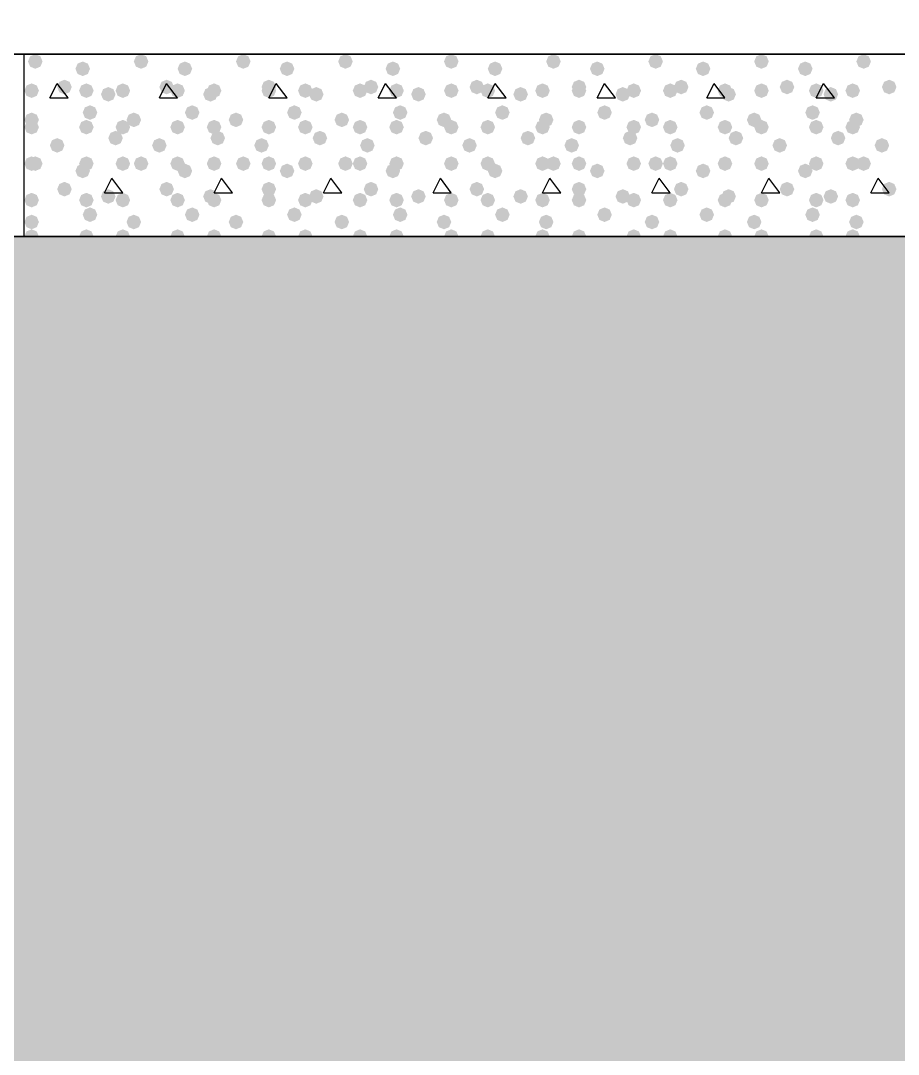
# Model space of a CAD drawing. Header units: millimetres. Extents: x 0 to 420, y 0 to 297.
# Drawn here: x 154.6 to 164.78, y 115.69 to 127.69 of the extents above; entities that cross this region are included whole.
import ezdxf

# ---------------------------------------------------------------- set-up
doc = ezdxf.new("R2010")
doc.units = ezdxf.units.MM
doc.layers.get('0').update_dxf_attribs({"linetype": 'CONTINUOUS'})

msp = doc.modelspace()

# ---------------------------------------------------------------- hatches: boundary and pattern name
at = {"true_color": 0x000008}
for points in [[(154.855333, 127.211667), (154.830463, 127.151871), (154.770667, 127.127), (154.710871, 127.151871), (154.686, 127.211667), (154.710871, 127.271462), (154.770667, 127.296333), (154.830462, 127.271463)], [(156.083, 127.211667), (156.058129, 127.151871), (155.998333, 127.127), (155.938538, 127.151871), (155.913667, 127.211667), (155.938537, 127.271462), (155.998333, 127.296333), (156.058129, 127.271463)], [(157.268333, 127.211667), (157.243462, 127.151871), (157.183667, 127.127), (157.123871, 127.151871), (157.099, 127.211667), (157.123871, 127.271462), (157.183667, 127.296333), (157.243462, 127.271463)], [(158.453667, 127.211667), (158.428796, 127.151871), (158.369, 127.127), (158.309204, 127.151871), (158.284333, 127.211667), (158.309204, 127.271462), (158.369, 127.296333), (158.428796, 127.271463)], [(159.681333, 127.211667), (159.656462, 127.151871), (159.596667, 127.127), (159.536871, 127.151871), (159.512, 127.211667), (159.536871, 127.271462), (159.596667, 127.296333), (159.656462, 127.271463)], [(160.866667, 127.211667), (160.841796, 127.151871), (160.782, 127.127), (160.722204, 127.151871), (160.697333, 127.211667), (160.722204, 127.271462), (160.782, 127.296333), (160.841796, 127.271463)], [(162.052, 127.211667), (162.027129, 127.151871), (161.967333, 127.127), (161.907537, 127.151871), (161.882667, 127.211667), (161.907537, 127.271462), (161.967333, 127.296333), (162.027129, 127.271463)], [(163.279667, 127.211667), (163.254796, 127.151871), (163.195, 127.127), (163.135204, 127.151871), (163.110333, 127.211667), (163.135204, 127.271462), (163.195, 127.296333), (163.254796, 127.271463)], [(164.465, 127.211667), (164.440129, 127.151871), (164.380333, 127.127), (164.320538, 127.151871), (164.295667, 127.211667), (164.320537, 127.271462), (164.380333, 127.296333), (164.440129, 127.271463)], [(155.405667, 127.127), (155.380796, 127.067204), (155.321, 127.042333), (155.261204, 127.067204), (155.236333, 127.127), (155.261204, 127.186796), (155.321, 127.211667), (155.380796, 127.186796)], [(156.591, 127.127), (156.566129, 127.067204), (156.506333, 127.042333), (156.446538, 127.067204), (156.421667, 127.127), (156.446537, 127.186796), (156.506333, 127.211667), (156.566129, 127.186796)], [(157.776333, 127.127), (157.751463, 127.067204), (157.691667, 127.042333), (157.631871, 127.067204), (157.607, 127.127), (157.631871, 127.186796), (157.691667, 127.211667), (157.751462, 127.186796)], [(159.004, 127.127), (158.979129, 127.067204), (158.919333, 127.042333), (158.859537, 127.067204), (158.834667, 127.127), (158.859537, 127.186796), (158.919333, 127.211667), (158.979129, 127.186796)], [(160.189333, 127.127), (160.164463, 127.067204), (160.104667, 127.042333), (160.044871, 127.067204), (160.02, 127.127), (160.044871, 127.186796), (160.104667, 127.211667), (160.164462, 127.186796)], [(161.374667, 127.127), (161.349796, 127.067204), (161.29, 127.042333), (161.230204, 127.067204), (161.205333, 127.127), (161.230204, 127.186796), (161.29, 127.211667), (161.349796, 127.186796)], [(162.602333, 127.127), (162.577463, 127.067204), (162.517667, 127.042333), (162.457871, 127.067204), (162.433, 127.127), (162.457871, 127.186796), (162.517667, 127.211667), (162.577462, 127.186796)], [(163.787667, 127.127), (163.762796, 127.067204), (163.703, 127.042333), (163.643204, 127.067204), (163.618333, 127.127), (163.643204, 127.186796), (163.703, 127.211667), (163.762796, 127.186796)], [(154.813, 126.873), (154.788129, 126.813204), (154.728333, 126.788333), (154.668538, 126.813204), (154.643667, 126.873), (154.668537, 126.932796), (154.728333, 126.957667), (154.788129, 126.932796)], [(155.194, 126.915333), (155.169129, 126.855538), (155.109333, 126.830667), (155.049538, 126.855538), (155.024667, 126.915333), (155.049537, 126.975129), (155.109333, 127), (155.169129, 126.975129)], [(155.448, 126.873), (155.423129, 126.813204), (155.363333, 126.788333), (155.303538, 126.813204), (155.278667, 126.873), (155.303537, 126.932796), (155.363333, 126.957667), (155.423129, 126.932796)], [(155.702, 126.830667), (155.677129, 126.770871), (155.617333, 126.746), (155.557538, 126.770871), (155.532667, 126.830667), (155.557537, 126.890462), (155.617333, 126.915333), (155.677129, 126.890463)], [(155.871333, 126.873), (155.846462, 126.813204), (155.786667, 126.788333), (155.726871, 126.813204), (155.702, 126.873), (155.726871, 126.932796), (155.786667, 126.957667), (155.846462, 126.932796)], [(156.379333, 126.915333), (156.354463, 126.855538), (156.294667, 126.830667), (156.234871, 126.855538), (156.21, 126.915333), (156.234871, 126.975129), (156.294667, 127), (156.354462, 126.975129)], [(156.506333, 126.873), (156.481462, 126.813204), (156.421667, 126.788333), (156.361871, 126.813204), (156.337, 126.873), (156.361871, 126.932796), (156.421667, 126.957667), (156.481462, 126.932796)], [(156.887333, 126.830667), (156.862462, 126.770871), (156.802667, 126.746), (156.742871, 126.770871), (156.718, 126.830667), (156.742871, 126.890462), (156.802667, 126.915333), (156.862462, 126.890463)], [(156.929667, 126.873), (156.904796, 126.813204), (156.845, 126.788333), (156.785204, 126.813204), (156.760333, 126.873), (156.785204, 126.932796), (156.845, 126.957667), (156.904796, 126.932796)], [(157.564667, 126.915333), (157.539796, 126.855538), (157.48, 126.830667), (157.420204, 126.855538), (157.395333, 126.915333), (157.420204, 126.975129), (157.48, 127), (157.539796, 126.975129)], [(157.564667, 126.873), (157.539796, 126.813204), (157.48, 126.788333), (157.420204, 126.813204), (157.395333, 126.873), (157.420204, 126.932796), (157.48, 126.957667), (157.539796, 126.932796)], [(157.988, 126.873), (157.963129, 126.813204), (157.903333, 126.788333), (157.843538, 126.813204), (157.818667, 126.873), (157.843537, 126.932796), (157.903333, 126.957667), (157.963129, 126.932796)], [(158.115, 126.830667), (158.090129, 126.770871), (158.030333, 126.746), (157.970538, 126.770871), (157.945667, 126.830667), (157.970537, 126.890462), (158.030333, 126.915333), (158.090129, 126.890463)], [(158.623, 126.873), (158.598129, 126.813204), (158.538333, 126.788333), (158.478538, 126.813204), (158.453667, 126.873), (158.478537, 126.932796), (158.538333, 126.957667), (158.598129, 126.932796)], [(158.75, 126.915333), (158.725129, 126.855538), (158.665333, 126.830667), (158.605538, 126.855538), (158.580667, 126.915333), (158.605537, 126.975129), (158.665333, 127), (158.725129, 126.975129)], [(159.046333, 126.873), (159.021462, 126.813204), (158.961667, 126.788333), (158.901871, 126.813204), (158.877, 126.873), (158.901871, 126.932796), (158.961667, 126.957667), (159.021462, 126.932796)], [(159.300333, 126.830667), (159.275463, 126.770871), (159.215667, 126.746), (159.155871, 126.770871), (159.131, 126.830667), (159.155871, 126.890462), (159.215667, 126.915333), (159.275462, 126.890463)], [(159.681333, 126.873), (159.656462, 126.813204), (159.596667, 126.788333), (159.536871, 126.813204), (159.512, 126.873), (159.536871, 126.932796), (159.596667, 126.957667), (159.656462, 126.932796)], [(159.977667, 126.915333), (159.952796, 126.855538), (159.893, 126.830667), (159.833204, 126.855538), (159.808333, 126.915333), (159.833204, 126.975129), (159.893, 127), (159.952796, 126.975129)], [(160.104667, 126.873), (160.079796, 126.813204), (160.02, 126.788333), (159.960204, 126.813204), (159.935333, 126.873), (159.960204, 126.932796), (160.02, 126.957667), (160.079796, 126.932796)], [(160.485667, 126.830667), (160.460796, 126.770871), (160.401, 126.746), (160.341204, 126.770871), (160.316333, 126.830667), (160.341204, 126.890462), (160.401, 126.915333), (160.460796, 126.890463)], [(160.739667, 126.873), (160.714796, 126.813204), (160.655, 126.788333), (160.595204, 126.813204), (160.570333, 126.873), (160.595204, 126.932796), (160.655, 126.957667), (160.714796, 126.932796)], [(161.163, 126.915333), (161.138129, 126.855538), (161.078333, 126.830667), (161.018538, 126.855538), (160.993667, 126.915333), (161.018537, 126.975129), (161.078333, 127), (161.138129, 126.975129)], [(161.163, 126.873), (161.138129, 126.813204), (161.078333, 126.788333), (161.018538, 126.813204), (160.993667, 126.873), (161.018537, 126.932796), (161.078333, 126.957667), (161.138129, 126.932796)], [(161.671, 126.830667), (161.646129, 126.770871), (161.586333, 126.746), (161.526538, 126.770871), (161.501667, 126.830667), (161.526537, 126.890462), (161.586333, 126.915333), (161.646129, 126.890463)], [(161.798, 126.873), (161.773129, 126.813204), (161.713333, 126.788333), (161.653538, 126.813204), (161.628667, 126.873), (161.653537, 126.932796), (161.713333, 126.957667), (161.773129, 126.932796)], [(162.221333, 126.873), (162.196463, 126.813204), (162.136667, 126.788333), (162.076871, 126.813204), (162.052, 126.873), (162.076871, 126.932796), (162.136667, 126.957667), (162.196462, 126.932796)], [(162.348333, 126.915333), (162.323463, 126.855538), (162.263667, 126.830667), (162.203871, 126.855538), (162.179, 126.915333), (162.203871, 126.975129), (162.263667, 127), (162.323462, 126.975129)], [(162.856333, 126.873), (162.831462, 126.813204), (162.771667, 126.788333), (162.711871, 126.813204), (162.687, 126.873), (162.711871, 126.932796), (162.771667, 126.957667), (162.831462, 126.932796)], [(162.898667, 126.830667), (162.873796, 126.770871), (162.814, 126.746), (162.754204, 126.770871), (162.729333, 126.830667), (162.754204, 126.890462), (162.814, 126.915333), (162.873796, 126.890463)], [(163.279667, 126.873), (163.254796, 126.813204), (163.195, 126.788333), (163.135204, 126.813204), (163.110333, 126.873), (163.135204, 126.932796), (163.195, 126.957667), (163.254796, 126.932796)], [(163.576, 126.915333), (163.551129, 126.855538), (163.491333, 126.830667), (163.431538, 126.855538), (163.406667, 126.915333), (163.431537, 126.975129), (163.491333, 127), (163.551129, 126.975129)], [(163.914667, 126.873), (163.889796, 126.813204), (163.83, 126.788333), (163.770204, 126.813204), (163.745333, 126.873), (163.770204, 126.932796), (163.83, 126.957667), (163.889796, 126.932796)], [(164.084, 126.830667), (164.059129, 126.770871), (163.999333, 126.746), (163.939538, 126.770871), (163.914667, 126.830667), (163.939537, 126.890462), (163.999333, 126.915333), (164.059129, 126.890463)], [(164.338, 126.873), (164.313129, 126.813204), (164.253333, 126.788333), (164.193537, 126.813204), (164.168667, 126.873), (164.193537, 126.932796), (164.253333, 126.957667), (164.313129, 126.932796)], [(164.761333, 126.915333), (164.736462, 126.855538), (164.676667, 126.830667), (164.616871, 126.855538), (164.592, 126.915333), (164.616871, 126.975129), (164.676667, 127), (164.736462, 126.975129)], [(155.490333, 126.619), (155.465463, 126.559204), (155.405667, 126.534333), (155.345871, 126.559204), (155.321, 126.619), (155.345871, 126.678796), (155.405667, 126.703667), (155.465462, 126.678796)], [(156.675667, 126.619), (156.650796, 126.559204), (156.591, 126.534333), (156.531204, 126.559204), (156.506333, 126.619), (156.531204, 126.678796), (156.591, 126.703667), (156.650796, 126.678796)], [(157.861, 126.619), (157.836129, 126.559204), (157.776333, 126.534333), (157.716538, 126.559204), (157.691667, 126.619), (157.716537, 126.678796), (157.776333, 126.703667), (157.836129, 126.678796)], [(159.088667, 126.619), (159.063796, 126.559204), (159.004, 126.534333), (158.944204, 126.559204), (158.919333, 126.619), (158.944204, 126.678796), (159.004, 126.703667), (159.063796, 126.678796)], [(160.274, 126.619), (160.249129, 126.559204), (160.189333, 126.534333), (160.129538, 126.559204), (160.104667, 126.619), (160.129537, 126.678796), (160.189333, 126.703667), (160.249129, 126.678796)], [(161.459333, 126.619), (161.434463, 126.559204), (161.374667, 126.534333), (161.314871, 126.559204), (161.29, 126.619), (161.314871, 126.678796), (161.374667, 126.703667), (161.434462, 126.678796)], [(162.644667, 126.619), (162.619796, 126.559204), (162.56, 126.534333), (162.500204, 126.559204), (162.475333, 126.619), (162.500204, 126.678796), (162.56, 126.703667), (162.619796, 126.678796)], [(163.872333, 126.619), (163.847463, 126.559204), (163.787667, 126.534333), (163.727871, 126.559204), (163.703, 126.619), (163.727871, 126.678796), (163.787667, 126.703667), (163.847462, 126.678796)], [(154.813, 126.534333), (154.788129, 126.474537), (154.728333, 126.449667), (154.668538, 126.474537), (154.643667, 126.534333), (154.668537, 126.594129), (154.728333, 126.619), (154.788129, 126.594129)], [(155.998333, 126.534333), (155.973462, 126.474537), (155.913667, 126.449667), (155.853871, 126.474537), (155.829, 126.534333), (155.853871, 126.594129), (155.913667, 126.619), (155.973462, 126.594129)], [(157.183667, 126.534333), (157.158796, 126.474537), (157.099, 126.449667), (157.039204, 126.474537), (157.014333, 126.534333), (157.039204, 126.594129), (157.099, 126.619), (157.158796, 126.594129)], [(158.411333, 126.534333), (158.386462, 126.474537), (158.326667, 126.449667), (158.266871, 126.474537), (158.242, 126.534333), (158.266871, 126.594129), (158.326667, 126.619), (158.386462, 126.594129)], [(159.596667, 126.534333), (159.571796, 126.474537), (159.512, 126.449667), (159.452204, 126.474537), (159.427333, 126.534333), (159.452204, 126.594129), (159.512, 126.619), (159.571796, 126.594129)], [(160.782, 126.534333), (160.757129, 126.474537), (160.697333, 126.449667), (160.637538, 126.474537), (160.612667, 126.534333), (160.637537, 126.594129), (160.697333, 126.619), (160.757129, 126.594129)], [(162.009667, 126.534333), (161.984796, 126.474537), (161.925, 126.449667), (161.865204, 126.474537), (161.840333, 126.534333), (161.865204, 126.594129), (161.925, 126.619), (161.984796, 126.594129)], [(163.195, 126.534333), (163.170129, 126.474537), (163.110333, 126.449667), (163.050538, 126.474537), (163.025667, 126.534333), (163.050537, 126.594129), (163.110333, 126.619), (163.170129, 126.594129)], [(164.380333, 126.534333), (164.355462, 126.474537), (164.295667, 126.449667), (164.235871, 126.474537), (164.211, 126.534333), (164.235871, 126.594129), (164.295667, 126.619), (164.355462, 126.594129)], [(154.813, 126.449667), (154.788129, 126.389871), (154.728333, 126.365), (154.668538, 126.389871), (154.643667, 126.449667), (154.668537, 126.509462), (154.728333, 126.534333), (154.788129, 126.509463)], [(155.448, 126.449667), (155.423129, 126.389871), (155.363333, 126.365), (155.303538, 126.389871), (155.278667, 126.449667), (155.303537, 126.509462), (155.363333, 126.534333), (155.423129, 126.509463)], [(155.871333, 126.449667), (155.846462, 126.389871), (155.786667, 126.365), (155.726871, 126.389871), (155.702, 126.449667), (155.726871, 126.509462), (155.786667, 126.534333), (155.846462, 126.509463)], [(156.506333, 126.449667), (156.481462, 126.389871), (156.421667, 126.365), (156.361871, 126.389871), (156.337, 126.449667), (156.361871, 126.509462), (156.421667, 126.534333), (156.481462, 126.509463)], [(156.929667, 126.449667), (156.904796, 126.389871), (156.845, 126.365), (156.785204, 126.389871), (156.760333, 126.449667), (156.785204, 126.509462), (156.845, 126.534333), (156.904796, 126.509463)], [(157.564667, 126.449667), (157.539796, 126.389871), (157.48, 126.365), (157.420204, 126.389871), (157.395333, 126.449667), (157.420204, 126.509462), (157.48, 126.534333), (157.539796, 126.509463)], [(157.988, 126.449667), (157.963129, 126.389871), (157.903333, 126.365), (157.843538, 126.389871), (157.818667, 126.449667), (157.843537, 126.509462), (157.903333, 126.534333), (157.963129, 126.509463)], [(158.623, 126.449667), (158.598129, 126.389871), (158.538333, 126.365), (158.478538, 126.389871), (158.453667, 126.449667), (158.478537, 126.509462), (158.538333, 126.534333), (158.598129, 126.509463)], [(159.046333, 126.449667), (159.021462, 126.389871), (158.961667, 126.365), (158.901871, 126.389871), (158.877, 126.449667), (158.901871, 126.509462), (158.961667, 126.534333), (159.021462, 126.509463)], [(159.681333, 126.449667), (159.656462, 126.389871), (159.596667, 126.365), (159.536871, 126.389871), (159.512, 126.449667), (159.536871, 126.509462), (159.596667, 126.534333), (159.656462, 126.509463)], [(160.104667, 126.449667), (160.079796, 126.389871), (160.02, 126.365), (159.960204, 126.389871), (159.935333, 126.449667), (159.960204, 126.509462), (160.02, 126.534333), (160.079796, 126.509463)], [(160.739667, 126.449667), (160.714796, 126.389871), (160.655, 126.365), (160.595204, 126.389871), (160.570333, 126.449667), (160.595204, 126.509462), (160.655, 126.534333), (160.714796, 126.509463)], [(161.163, 126.449667), (161.138129, 126.389871), (161.078333, 126.365), (161.018538, 126.389871), (160.993667, 126.449667), (161.018537, 126.509462), (161.078333, 126.534333), (161.138129, 126.509463)], [(161.798, 126.449667), (161.773129, 126.389871), (161.713333, 126.365), (161.653538, 126.389871), (161.628667, 126.449667), (161.653537, 126.509462), (161.713333, 126.534333), (161.773129, 126.509463)], [(162.221333, 126.449667), (162.196463, 126.389871), (162.136667, 126.365), (162.076871, 126.389871), (162.052, 126.449667), (162.076871, 126.509462), (162.136667, 126.534333), (162.196462, 126.509463)], [(162.856333, 126.449667), (162.831462, 126.389871), (162.771667, 126.365), (162.711871, 126.389871), (162.687, 126.449667), (162.711871, 126.509462), (162.771667, 126.534333), (162.831462, 126.509463)], [(163.279667, 126.449667), (163.254796, 126.389871), (163.195, 126.365), (163.135204, 126.389871), (163.110333, 126.449667), (163.135204, 126.509462), (163.195, 126.534333), (163.254796, 126.509463)], [(163.914667, 126.449667), (163.889796, 126.389871), (163.83, 126.365), (163.770204, 126.389871), (163.745333, 126.449667), (163.770204, 126.509462), (163.83, 126.534333), (163.889796, 126.509463)], [(164.338, 126.449667), (164.313129, 126.389871), (164.253333, 126.365), (164.193537, 126.389871), (164.168667, 126.449667), (164.193537, 126.509462), (164.253333, 126.534333), (164.313129, 126.509463)], [(155.109333, 126.238), (155.084463, 126.178204), (155.024667, 126.153333), (154.964871, 126.178204), (154.94, 126.238), (154.964871, 126.297796), (155.024667, 126.322667), (155.084462, 126.297796)], [(155.786667, 126.322667), (155.761796, 126.262871), (155.702, 126.238), (155.642204, 126.262871), (155.617333, 126.322667), (155.642204, 126.382462), (155.702, 126.407333), (155.761796, 126.382463)], [(156.294667, 126.238), (156.269796, 126.178204), (156.21, 126.153333), (156.150204, 126.178204), (156.125333, 126.238), (156.150204, 126.297796), (156.21, 126.322667), (156.269796, 126.297796)], [(156.972, 126.322667), (156.947129, 126.262871), (156.887333, 126.238), (156.827538, 126.262871), (156.802667, 126.322667), (156.827537, 126.382462), (156.887333, 126.407333), (156.947129, 126.382463)], [(157.48, 126.238), (157.455129, 126.178204), (157.395333, 126.153333), (157.335538, 126.178204), (157.310667, 126.238), (157.335537, 126.297796), (157.395333, 126.322667), (157.455129, 126.297796)], [(158.157333, 126.322667), (158.132462, 126.262871), (158.072667, 126.238), (158.012871, 126.262871), (157.988, 126.322667), (158.012871, 126.382462), (158.072667, 126.407333), (158.132462, 126.382463)], [(158.707667, 126.238), (158.682796, 126.178204), (158.623, 126.153333), (158.563204, 126.178204), (158.538333, 126.238), (158.563204, 126.297796), (158.623, 126.322667), (158.682796, 126.297796)], [(159.385, 126.322667), (159.360129, 126.262871), (159.300333, 126.238), (159.240538, 126.262871), (159.215667, 126.322667), (159.240537, 126.382462), (159.300333, 126.407333), (159.360129, 126.382463)], [(159.893, 126.238), (159.868129, 126.178204), (159.808333, 126.153333), (159.748538, 126.178204), (159.723667, 126.238), (159.748537, 126.297796), (159.808333, 126.322667), (159.868129, 126.297796)], [(160.570333, 126.322667), (160.545462, 126.262871), (160.485667, 126.238), (160.425871, 126.262871), (160.401, 126.322667), (160.425871, 126.382462), (160.485667, 126.407333), (160.545462, 126.382463)], [(161.078333, 126.238), (161.053462, 126.178204), (160.993667, 126.153333), (160.933871, 126.178204), (160.909, 126.238), (160.933871, 126.297796), (160.993667, 126.322667), (161.053462, 126.297796)], [(161.755667, 126.322667), (161.730796, 126.262871), (161.671, 126.238), (161.611204, 126.262871), (161.586333, 126.322667), (161.611204, 126.382462), (161.671, 126.407333), (161.730796, 126.382463)], [(162.306, 126.238), (162.281129, 126.178204), (162.221333, 126.153333), (162.161538, 126.178204), (162.136667, 126.238), (162.161537, 126.297796), (162.221333, 126.322667), (162.281129, 126.297796)], [(162.983333, 126.322667), (162.958463, 126.262871), (162.898667, 126.238), (162.838871, 126.262871), (162.814, 126.322667), (162.838871, 126.382462), (162.898667, 126.407333), (162.958462, 126.382463)], [(163.491333, 126.238), (163.466462, 126.178204), (163.406667, 126.153333), (163.346871, 126.178204), (163.322, 126.238), (163.346871, 126.297796), (163.406667, 126.322667), (163.466462, 126.297796)], [(164.168667, 126.322667), (164.143796, 126.262871), (164.084, 126.238), (164.024204, 126.262871), (163.999333, 126.322667), (164.024204, 126.382462), (164.084, 126.407333), (164.143796, 126.382463)], [(164.676667, 126.238), (164.651796, 126.178204), (164.592, 126.153333), (164.532204, 126.178204), (164.507333, 126.238), (164.532204, 126.297796), (164.592, 126.322667), (164.651796, 126.297796)], [(154.813, 126.026333), (154.788129, 125.966537), (154.728333, 125.941667), (154.668538, 125.966537), (154.643667, 126.026333), (154.668537, 126.086129), (154.728333, 126.111), (154.788129, 126.086129)], [(154.855333, 126.026333), (154.830463, 125.966537), (154.770667, 125.941667), (154.710871, 125.966537), (154.686, 126.026333), (154.710871, 126.086129), (154.770667, 126.111), (154.830462, 126.086129)], [(155.448, 126.026333), (155.423129, 125.966537), (155.363333, 125.941667), (155.303538, 125.966537), (155.278667, 126.026333), (155.303537, 126.086129), (155.363333, 126.111), (155.423129, 126.086129)], [(155.871333, 126.026333), (155.846462, 125.966537), (155.786667, 125.941667), (155.726871, 125.966537), (155.702, 126.026333), (155.726871, 126.086129), (155.786667, 126.111), (155.846462, 126.086129)], [(156.083, 126.026333), (156.058129, 125.966537), (155.998333, 125.941667), (155.938538, 125.966537), (155.913667, 126.026333), (155.938537, 126.086129), (155.998333, 126.111), (156.058129, 126.086129)], [(156.506333, 126.026333), (156.481462, 125.966537), (156.421667, 125.941667), (156.361871, 125.966537), (156.337, 126.026333), (156.361871, 126.086129), (156.421667, 126.111), (156.481462, 126.086129)], [(156.929667, 126.026333), (156.904796, 125.966537), (156.845, 125.941667), (156.785204, 125.966537), (156.760333, 126.026333), (156.785204, 126.086129), (156.845, 126.111), (156.904796, 126.086129)], [(157.268333, 126.026333), (157.243462, 125.966537), (157.183667, 125.941667), (157.123871, 125.966537), (157.099, 126.026333), (157.123871, 126.086129), (157.183667, 126.111), (157.243462, 126.086129)], [(157.564667, 126.026333), (157.539796, 125.966537), (157.48, 125.941667), (157.420204, 125.966537), (157.395333, 126.026333), (157.420204, 126.086129), (157.48, 126.111), (157.539796, 126.086129)], [(157.988, 126.026333), (157.963129, 125.966537), (157.903333, 125.941667), (157.843538, 125.966537), (157.818667, 126.026333), (157.843537, 126.086129), (157.903333, 126.111), (157.963129, 126.086129)], [(158.453667, 126.026333), (158.428796, 125.966537), (158.369, 125.941667), (158.309204, 125.966537), (158.284333, 126.026333), (158.309204, 126.086129), (158.369, 126.111), (158.428796, 126.086129)], [(158.623, 126.026333), (158.598129, 125.966537), (158.538333, 125.941667), (158.478538, 125.966537), (158.453667, 126.026333), (158.478537, 126.086129), (158.538333, 126.111), (158.598129, 126.086129)], [(159.046333, 126.026333), (159.021462, 125.966537), (158.961667, 125.941667), (158.901871, 125.966537), (158.877, 126.026333), (158.901871, 126.086129), (158.961667, 126.111), (159.021462, 126.086129)], [(159.681333, 126.026333), (159.656462, 125.966537), (159.596667, 125.941667), (159.536871, 125.966537), (159.512, 126.026333), (159.536871, 126.086129), (159.596667, 126.111), (159.656462, 126.086129)], [(159.681333, 126.026333), (159.656462, 125.966537), (159.596667, 125.941667), (159.536871, 125.966537), (159.512, 126.026333), (159.536871, 126.086129), (159.596667, 126.111), (159.656462, 126.086129)], [(160.104667, 126.026333), (160.079796, 125.966537), (160.02, 125.941667), (159.960204, 125.966537), (159.935333, 126.026333), (159.960204, 126.086129), (160.02, 126.111), (160.079796, 126.086129)], [(160.739667, 126.026333), (160.714796, 125.966537), (160.655, 125.941667), (160.595204, 125.966537), (160.570333, 126.026333), (160.595204, 126.086129), (160.655, 126.111), (160.714796, 126.086129)], [(160.866667, 126.026333), (160.841796, 125.966537), (160.782, 125.941667), (160.722204, 125.966537), (160.697333, 126.026333), (160.722204, 126.086129), (160.782, 126.111), (160.841796, 126.086129)], [(161.163, 126.026333), (161.138129, 125.966537), (161.078333, 125.941667), (161.018538, 125.966537), (160.993667, 126.026333), (161.018537, 126.086129), (161.078333, 126.111), (161.138129, 126.086129)], [(161.798, 126.026333), (161.773129, 125.966537), (161.713333, 125.941667), (161.653538, 125.966537), (161.628667, 126.026333), (161.653537, 126.086129), (161.713333, 126.111), (161.773129, 126.086129)], [(162.052, 126.026333), (162.027129, 125.966537), (161.967333, 125.941667), (161.907537, 125.966537), (161.882667, 126.026333), (161.907537, 126.086129), (161.967333, 126.111), (162.027129, 126.086129)], [(162.221333, 126.026333), (162.196463, 125.966537), (162.136667, 125.941667), (162.076871, 125.966537), (162.052, 126.026333), (162.076871, 126.086129), (162.136667, 126.111), (162.196462, 126.086129)], [(162.856333, 126.026333), (162.831462, 125.966537), (162.771667, 125.941667), (162.711871, 125.966537), (162.687, 126.026333), (162.711871, 126.086129), (162.771667, 126.111), (162.831462, 126.086129)], [(163.279667, 126.026333), (163.254796, 125.966537), (163.195, 125.941667), (163.135204, 125.966537), (163.110333, 126.026333), (163.135204, 126.086129), (163.195, 126.111), (163.254796, 126.086129)], [(163.279667, 126.026333), (163.254796, 125.966537), (163.195, 125.941667), (163.135204, 125.966537), (163.110333, 126.026333), (163.135204, 126.086129), (163.195, 126.111), (163.254796, 126.086129)], [(163.914667, 126.026333), (163.889796, 125.966537), (163.83, 125.941667), (163.770204, 125.966537), (163.745333, 126.026333), (163.770204, 126.086129), (163.83, 126.111), (163.889796, 126.086129)], [(164.338, 126.026333), (164.313129, 125.966537), (164.253333, 125.941667), (164.193537, 125.966537), (164.168667, 126.026333), (164.193537, 126.086129), (164.253333, 126.111), (164.313129, 126.086129)], [(164.465, 126.026333), (164.440129, 125.966537), (164.380333, 125.941667), (164.320538, 125.966537), (164.295667, 126.026333), (164.320537, 126.086129), (164.380333, 126.111), (164.440129, 126.086129)], [(155.405667, 125.941667), (155.380796, 125.881871), (155.321, 125.857), (155.261204, 125.881871), (155.236333, 125.941667), (155.261204, 126.001462), (155.321, 126.026333), (155.380796, 126.001463)], [(156.591, 125.941667), (156.566129, 125.881871), (156.506333, 125.857), (156.446538, 125.881871), (156.421667, 125.941667), (156.446537, 126.001462), (156.506333, 126.026333), (156.566129, 126.001463)], [(157.776333, 125.941667), (157.751463, 125.881871), (157.691667, 125.857), (157.631871, 125.881871), (157.607, 125.941667), (157.631871, 126.001462), (157.691667, 126.026333), (157.751462, 126.001463)], [(159.004, 125.941667), (158.979129, 125.881871), (158.919333, 125.857), (158.859537, 125.881871), (158.834667, 125.941667), (158.859537, 126.001462), (158.919333, 126.026333), (158.979129, 126.001463)], [(160.189333, 125.941667), (160.164463, 125.881871), (160.104667, 125.857), (160.044871, 125.881871), (160.02, 125.941667), (160.044871, 126.001462), (160.104667, 126.026333), (160.164462, 126.001463)], [(161.374667, 125.941667), (161.349796, 125.881871), (161.29, 125.857), (161.230204, 125.881871), (161.205333, 125.941667), (161.230204, 126.001462), (161.29, 126.026333), (161.349796, 126.001463)], [(162.602333, 125.941667), (162.577463, 125.881871), (162.517667, 125.857), (162.457871, 125.881871), (162.433, 125.941667), (162.457871, 126.001462), (162.517667, 126.026333), (162.577462, 126.001463)], [(163.787667, 125.941667), (163.762796, 125.881871), (163.703, 125.857), (163.643204, 125.881871), (163.618333, 125.941667), (163.643204, 126.001462), (163.703, 126.026333), (163.762796, 126.001463)], [(155.194, 125.73), (155.169129, 125.670204), (155.109333, 125.645333), (155.049538, 125.670204), (155.024667, 125.73), (155.049537, 125.789796), (155.109333, 125.814667), (155.169129, 125.789796)], [(155.702, 125.645333), (155.677129, 125.585538), (155.617333, 125.560667), (155.557538, 125.585538), (155.532667, 125.645333), (155.557537, 125.705129), (155.617333, 125.73), (155.677129, 125.705129)], [(156.379333, 125.73), (156.354463, 125.670204), (156.294667, 125.645333), (156.234871, 125.670204), (156.21, 125.73), (156.234871, 125.789796), (156.294667, 125.814667), (156.354462, 125.789796)], [(156.887333, 125.645333), (156.862462, 125.585538), (156.802667, 125.560667), (156.742871, 125.585538), (156.718, 125.645333), (156.742871, 125.705129), (156.802667, 125.73), (156.862462, 125.705129)], [(157.564667, 125.73), (157.539796, 125.670204), (157.48, 125.645333), (157.420204, 125.670204), (157.395333, 125.73), (157.420204, 125.789796), (157.48, 125.814667), (157.539796, 125.789796)], [(158.115, 125.645333), (158.090129, 125.585538), (158.030333, 125.560667), (157.970538, 125.585538), (157.945667, 125.645333), (157.970537, 125.705129), (158.030333, 125.73), (158.090129, 125.705129)], [(158.75, 125.73), (158.725129, 125.670204), (158.665333, 125.645333), (158.605538, 125.670204), (158.580667, 125.73), (158.605537, 125.789796), (158.665333, 125.814667), (158.725129, 125.789796)], [(159.300333, 125.645333), (159.275463, 125.585538), (159.215667, 125.560667), (159.155871, 125.585538), (159.131, 125.645333), (159.155871, 125.705129), (159.215667, 125.73), (159.275462, 125.705129)], [(159.977667, 125.73), (159.952796, 125.670204), (159.893, 125.645333), (159.833204, 125.670204), (159.808333, 125.73), (159.833204, 125.789796), (159.893, 125.814667), (159.952796, 125.789796)], [(160.485667, 125.645333), (160.460796, 125.585538), (160.401, 125.560667), (160.341204, 125.585538), (160.316333, 125.645333), (160.341204, 125.705129), (160.401, 125.73), (160.460796, 125.705129)], [(161.163, 125.73), (161.138129, 125.670204), (161.078333, 125.645333), (161.018538, 125.670204), (160.993667, 125.73), (161.018537, 125.789796), (161.078333, 125.814667), (161.138129, 125.789796)], [(161.671, 125.645333), (161.646129, 125.585538), (161.586333, 125.560667), (161.526538, 125.585538), (161.501667, 125.645333), (161.526537, 125.705129), (161.586333, 125.73), (161.646129, 125.705129)], [(162.348333, 125.73), (162.323463, 125.670204), (162.263667, 125.645333), (162.203871, 125.670204), (162.179, 125.73), (162.203871, 125.789796), (162.263667, 125.814667), (162.323462, 125.789796)], [(162.898667, 125.645333), (162.873796, 125.585538), (162.814, 125.560667), (162.754204, 125.585538), (162.729333, 125.645333), (162.754204, 125.705129), (162.814, 125.73), (162.873796, 125.705129)], [(163.576, 125.73), (163.551129, 125.670204), (163.491333, 125.645333), (163.431538, 125.670204), (163.406667, 125.73), (163.431537, 125.789796), (163.491333, 125.814667), (163.551129, 125.789796)], [(164.084, 125.645333), (164.059129, 125.585538), (163.999333, 125.560667), (163.939538, 125.585538), (163.914667, 125.645333), (163.939537, 125.705129), (163.999333, 125.73), (164.059129, 125.705129)], [(164.761333, 125.73), (164.736462, 125.670204), (164.676667, 125.645333), (164.616871, 125.670204), (164.592, 125.73), (164.616871, 125.789796), (164.676667, 125.814667), (164.736462, 125.789796)], [(154.813, 125.603), (154.788129, 125.543204), (154.728333, 125.518333), (154.668538, 125.543204), (154.643667, 125.603), (154.668537, 125.662796), (154.728333, 125.687667), (154.788129, 125.662796)], [(155.448, 125.603), (155.423129, 125.543204), (155.363333, 125.518333), (155.303538, 125.543204), (155.278667, 125.603), (155.303537, 125.662796), (155.363333, 125.687667), (155.423129, 125.662796)], [(155.871333, 125.603), (155.846462, 125.543204), (155.786667, 125.518333), (155.726871, 125.543204), (155.702, 125.603), (155.726871, 125.662796), (155.786667, 125.687667), (155.846462, 125.662796)], [(156.506333, 125.603), (156.481462, 125.543204), (156.421667, 125.518333), (156.361871, 125.543204), (156.337, 125.603), (156.361871, 125.662796), (156.421667, 125.687667), (156.481462, 125.662796)], [(156.929667, 125.603), (156.904796, 125.543204), (156.845, 125.518333), (156.785204, 125.543204), (156.760333, 125.603), (156.785204, 125.662796), (156.845, 125.687667), (156.904796, 125.662796)], [(157.564667, 125.603), (157.539796, 125.543204), (157.48, 125.518333), (157.420204, 125.543204), (157.395333, 125.603), (157.420204, 125.662796), (157.48, 125.687667), (157.539796, 125.662796)], [(157.988, 125.603), (157.963129, 125.543204), (157.903333, 125.518333), (157.843538, 125.543204), (157.818667, 125.603), (157.843537, 125.662796), (157.903333, 125.687667), (157.963129, 125.662796)], [(158.623, 125.603), (158.598129, 125.543204), (158.538333, 125.518333), (158.478538, 125.543204), (158.453667, 125.603), (158.478537, 125.662796), (158.538333, 125.687667), (158.598129, 125.662796)], [(159.046333, 125.603), (159.021462, 125.543204), (158.961667, 125.518333), (158.901871, 125.543204), (158.877, 125.603), (158.901871, 125.662796), (158.961667, 125.687667), (159.021462, 125.662796)], [(159.681333, 125.603), (159.656462, 125.543204), (159.596667, 125.518333), (159.536871, 125.543204), (159.512, 125.603), (159.536871, 125.662796), (159.596667, 125.687667), (159.656462, 125.662796)], [(160.104667, 125.603), (160.079796, 125.543204), (160.02, 125.518333), (159.960204, 125.543204), (159.935333, 125.603), (159.960204, 125.662796), (160.02, 125.687667), (160.079796, 125.662796)], [(160.739667, 125.603), (160.714796, 125.543204), (160.655, 125.518333), (160.595204, 125.543204), (160.570333, 125.603), (160.595204, 125.662796), (160.655, 125.687667), (160.714796, 125.662796)], [(161.163, 125.603), (161.138129, 125.543204), (161.078333, 125.518333), (161.018538, 125.543204), (160.993667, 125.603), (161.018537, 125.662796), (161.078333, 125.687667), (161.138129, 125.662796)], [(161.798, 125.603), (161.773129, 125.543204), (161.713333, 125.518333), (161.653538, 125.543204), (161.628667, 125.603), (161.653537, 125.662796), (161.713333, 125.687667), (161.773129, 125.662796)], [(162.221333, 125.603), (162.196463, 125.543204), (162.136667, 125.518333), (162.076871, 125.543204), (162.052, 125.603), (162.076871, 125.662796), (162.136667, 125.687667), (162.196462, 125.662796)], [(162.856333, 125.603), (162.831462, 125.543204), (162.771667, 125.518333), (162.711871, 125.543204), (162.687, 125.603), (162.711871, 125.662796), (162.771667, 125.687667), (162.831462, 125.662796)], [(163.279667, 125.603), (163.254796, 125.543204), (163.195, 125.518333), (163.135204, 125.543204), (163.110333, 125.603), (163.135204, 125.662796), (163.195, 125.687667), (163.254796, 125.662796)], [(163.914667, 125.603), (163.889796, 125.543204), (163.83, 125.518333), (163.770204, 125.543204), (163.745333, 125.603), (163.770204, 125.662796), (163.83, 125.687667), (163.889796, 125.662796)], [(164.338, 125.603), (164.313129, 125.543204), (164.253333, 125.518333), (164.193537, 125.543204), (164.168667, 125.603), (164.193537, 125.662796), (164.253333, 125.687667), (164.313129, 125.662796)], [(155.490333, 125.433667), (155.465463, 125.373871), (155.405667, 125.349), (155.345871, 125.373871), (155.321, 125.433667), (155.345871, 125.493462), (155.405667, 125.518333), (155.465462, 125.493463)], [(156.675667, 125.433667), (156.650796, 125.373871), (156.591, 125.349), (156.531204, 125.373871), (156.506333, 125.433667), (156.531204, 125.493462), (156.591, 125.518333), (156.650796, 125.493463)], [(157.861, 125.433667), (157.836129, 125.373871), (157.776333, 125.349), (157.716538, 125.373871), (157.691667, 125.433667), (157.716537, 125.493462), (157.776333, 125.518333), (157.836129, 125.493463)], [(159.088667, 125.433667), (159.063796, 125.373871), (159.004, 125.349), (158.944204, 125.373871), (158.919333, 125.433667), (158.944204, 125.493462), (159.004, 125.518333), (159.063796, 125.493463)], [(160.274, 125.433667), (160.249129, 125.373871), (160.189333, 125.349), (160.129538, 125.373871), (160.104667, 125.433667), (160.129537, 125.493462), (160.189333, 125.518333), (160.249129, 125.493463)], [(161.459333, 125.433667), (161.434463, 125.373871), (161.374667, 125.349), (161.314871, 125.373871), (161.29, 125.433667), (161.314871, 125.493462), (161.374667, 125.518333), (161.434462, 125.493463)], [(162.644667, 125.433667), (162.619796, 125.373871), (162.56, 125.349), (162.500204, 125.373871), (162.475333, 125.433667), (162.500204, 125.493462), (162.56, 125.518333), (162.619796, 125.493463)], [(163.872333, 125.433667), (163.847463, 125.373871), (163.787667, 125.349), (163.727871, 125.373871), (163.703, 125.433667), (163.727871, 125.493462), (163.787667, 125.518333), (163.847462, 125.493463)], [(154.813, 125.349), (154.788129, 125.289204), (154.728333, 125.264333), (154.668538, 125.289204), (154.643667, 125.349), (154.668537, 125.408796), (154.728333, 125.433667), (154.788129, 125.408796)], [(155.998333, 125.349), (155.973462, 125.289204), (155.913667, 125.264333), (155.853871, 125.289204), (155.829, 125.349), (155.853871, 125.408796), (155.913667, 125.433667), (155.973462, 125.408796)], [(157.183667, 125.349), (157.158796, 125.289204), (157.099, 125.264333), (157.039204, 125.289204), (157.014333, 125.349), (157.039204, 125.408796), (157.099, 125.433667), (157.158796, 125.408796)], [(158.411333, 125.349), (158.386462, 125.289204), (158.326667, 125.264333), (158.266871, 125.289204), (158.242, 125.349), (158.266871, 125.408796), (158.326667, 125.433667), (158.386462, 125.408796)], [(159.596667, 125.349), (159.571796, 125.289204), (159.512, 125.264333), (159.452204, 125.289204), (159.427333, 125.349), (159.452204, 125.408796), (159.512, 125.433667), (159.571796, 125.408796)], [(160.782, 125.349), (160.757129, 125.289204), (160.697333, 125.264333), (160.637538, 125.289204), (160.612667, 125.349), (160.637537, 125.408796), (160.697333, 125.433667), (160.757129, 125.408796)], [(162.009667, 125.349), (161.984796, 125.289204), (161.925, 125.264333), (161.865204, 125.289204), (161.840333, 125.349), (161.865204, 125.408796), (161.925, 125.433667), (161.984796, 125.408796)], [(163.195, 125.349), (163.170129, 125.289204), (163.110333, 125.264333), (163.050538, 125.289204), (163.025667, 125.349), (163.050537, 125.408796), (163.110333, 125.433667), (163.170129, 125.408796)], [(164.380333, 125.349), (164.355462, 125.289204), (164.295667, 125.264333), (164.235871, 125.289204), (164.211, 125.349), (164.235871, 125.408796), (164.295667, 125.433667), (164.355462, 125.408796)], [(154.813, 125.179667), (154.788129, 125.119871), (154.728333, 125.095), (154.668538, 125.119871), (154.643667, 125.179667), (154.668537, 125.239462), (154.728333, 125.264333), (154.788129, 125.239463)], [(155.448, 125.179667), (155.423129, 125.119871), (155.363333, 125.095), (155.303538, 125.119871), (155.278667, 125.179667), (155.303537, 125.239462), (155.363333, 125.264333), (155.423129, 125.239463)], [(155.871333, 125.179667), (155.846462, 125.119871), (155.786667, 125.095), (155.726871, 125.119871), (155.702, 125.179667), (155.726871, 125.239462), (155.786667, 125.264333), (155.846462, 125.239463)], [(156.506333, 125.179667), (156.481462, 125.119871), (156.421667, 125.095), (156.361871, 125.119871), (156.337, 125.179667), (156.361871, 125.239462), (156.421667, 125.264333), (156.481462, 125.239463)], [(156.929667, 125.179667), (156.904796, 125.119871), (156.845, 125.095), (156.785204, 125.119871), (156.760333, 125.179667), (156.785204, 125.239462), (156.845, 125.264333), (156.904796, 125.239463)], [(157.564667, 125.179667), (157.539796, 125.119871), (157.48, 125.095), (157.420204, 125.119871), (157.395333, 125.179667), (157.420204, 125.239462), (157.48, 125.264333), (157.539796, 125.239463)], [(157.988, 125.179667), (157.963129, 125.119871), (157.903333, 125.095), (157.843538, 125.119871), (157.818667, 125.179667), (157.843537, 125.239462), (157.903333, 125.264333), (157.963129, 125.239463)], [(158.623, 125.179667), (158.598129, 125.119871), (158.538333, 125.095), (158.478538, 125.119871), (158.453667, 125.179667), (158.478537, 125.239462), (158.538333, 125.264333), (158.598129, 125.239463)], [(159.046333, 125.179667), (159.021462, 125.119871), (158.961667, 125.095), (158.901871, 125.119871), (158.877, 125.179667), (158.901871, 125.239462), (158.961667, 125.264333), (159.021462, 125.239463)], [(159.681333, 125.179667), (159.656462, 125.119871), (159.596667, 125.095), (159.536871, 125.119871), (159.512, 125.179667), (159.536871, 125.239462), (159.596667, 125.264333), (159.656462, 125.239463)], [(160.104667, 125.179667), (160.079796, 125.119871), (160.02, 125.095), (159.960204, 125.119871), (159.935333, 125.179667), (159.960204, 125.239462), (160.02, 125.264333), (160.079796, 125.239463)], [(160.739667, 125.179667), (160.714796, 125.119871), (160.655, 125.095), (160.595204, 125.119871), (160.570333, 125.179667), (160.595204, 125.239462), (160.655, 125.264333), (160.714796, 125.239463)], [(161.163, 125.179667), (161.138129, 125.119871), (161.078333, 125.095), (161.018538, 125.119871), (160.993667, 125.179667), (161.018537, 125.239462), (161.078333, 125.264333), (161.138129, 125.239463)], [(161.798, 125.179667), (161.773129, 125.119871), (161.713333, 125.095), (161.653538, 125.119871), (161.628667, 125.179667), (161.653537, 125.239462), (161.713333, 125.264333), (161.773129, 125.239463)], [(162.221333, 125.179667), (162.196463, 125.119871), (162.136667, 125.095), (162.076871, 125.119871), (162.052, 125.179667), (162.076871, 125.239462), (162.136667, 125.264333), (162.196462, 125.239463)], [(162.856333, 125.179667), (162.831462, 125.119871), (162.771667, 125.095), (162.711871, 125.119871), (162.687, 125.179667), (162.711871, 125.239462), (162.771667, 125.264333), (162.831462, 125.239463)], [(163.279667, 125.179667), (163.254796, 125.119871), (163.195, 125.095), (163.135204, 125.119871), (163.110333, 125.179667), (163.135204, 125.239462), (163.195, 125.264333), (163.254796, 125.239463)], [(163.914667, 125.179667), (163.889796, 125.119871), (163.83, 125.095), (163.770204, 125.119871), (163.745333, 125.179667), (163.770204, 125.239462), (163.83, 125.264333), (163.889796, 125.239463)], [(164.338, 125.179667), (164.313129, 125.119871), (164.253333, 125.095), (164.193537, 125.119871), (164.168667, 125.179667), (164.193537, 125.239462), (164.253333, 125.264333), (164.313129, 125.239463)]]:
    msp.add_hatch(color=0, dxfattribs=at).paths.add_polyline_path(points, flags=0)
h = msp.add_hatch(color=0, dxfattribs=at)
h.paths.add_polyline_path([(194.902667, 125.179667), (33.528, 125.179667), (194.902667, 106.087333)], flags=0)
h.paths.add_polyline_path([(33.528, 125.179667), (194.902667, 106.087333), (33.528, 106.087333)], flags=0)

# ---------------------------------------------------------------- linework, layer by layer
at = {"color": 0, "true_color": 0x000007}
for points in [[(32.469667, 125.179667), (32.469667, 148.463), (380.661333, 148.463), (380.661333, 125.179667), (218.228333, 125.179667), (218.228333, 103.970667), (194.902667, 103.970667), (194.902667, 125.179667)], [(32.469667, 125.179667), (32.469667, 148.463), (380.661333, 148.463), (380.661333, 125.179667), (218.228333, 125.179667), (218.228333, 103.970667), (194.902667, 103.970667), (194.902667, 125.179667)], [(152.527, 127.296333), (152.527, 125.179667), (154.643667, 125.179667), (154.643667, 127.296333)]]:
    msp.add_lwpolyline(points, close=True, dxfattribs=at)
at = {"color": 0, "true_color": 0x0000fd}
msp.add_lwpolyline([(216.111667, 127.296333), (378.544667, 127.296333), (378.544667, 146.346333), (34.586333, 146.346333), (34.586333, 127.296333), (197.019333, 127.296333), (197.019333, 106.087333), (216.111667, 106.087333)], close=True, dxfattribs=at)
at = {"color": 0, "true_color": 0x000007}
for points in [[(173.736, 127.296333), (154.643667, 127.296333)], [(154.643667, 125.179667), (173.736, 125.179667)]]:
    msp.add_lwpolyline(points, dxfattribs=at)
at = {"color": 0, "true_color": 0x000008}
for points in [[(154.94, 126.788333), (155.024667, 126.957667)], [(155.151667, 126.788333), (155.024667, 126.957667)], [(156.21, 126.788333), (156.294667, 126.957667)], [(156.421667, 126.788333), (156.294667, 126.957667)], [(157.48, 126.788333), (157.564667, 126.957667)], [(157.691667, 126.788333), (157.564667, 126.957667)], [(158.75, 126.788333), (158.834667, 126.957667)], [(158.961667, 126.788333), (158.834667, 126.957667)], [(160.02, 126.788333), (160.104667, 126.957667)], [(160.231667, 126.788333), (160.104667, 126.957667)], [(161.29, 126.788333), (161.374667, 126.957667)], [(161.501667, 126.788333), (161.374667, 126.957667)], [(162.56, 126.788333), (162.644667, 126.957667)], [(162.771667, 126.788333), (162.644667, 126.957667)], [(163.83, 126.788333), (163.914667, 126.957667)], [(164.041667, 126.788333), (163.914667, 126.957667)], [(154.94, 126.788333), (155.151667, 126.788333)], [(156.21, 126.788333), (156.421667, 126.788333)], [(157.48, 126.788333), (157.691667, 126.788333)], [(158.75, 126.788333), (158.961667, 126.788333)], [(160.02, 126.788333), (160.231667, 126.788333)], [(161.29, 126.788333), (161.501667, 126.788333)], [(162.56, 126.788333), (162.771667, 126.788333)], [(163.83, 126.788333), (164.041667, 126.788333)], [(155.575, 125.687667), (155.659667, 125.857)], [(155.786667, 125.687667), (155.659667, 125.857)], [(156.845, 125.687667), (156.929667, 125.857)], [(157.056667, 125.687667), (156.929667, 125.857)], [(158.115, 125.687667), (158.199667, 125.857)], [(158.326667, 125.687667), (158.199667, 125.857)], [(159.385, 125.687667), (159.469667, 125.857)], [(159.596667, 125.687667), (159.469667, 125.857)], [(160.655, 125.687667), (160.739667, 125.857)], [(160.866667, 125.687667), (160.739667, 125.857)], [(161.925, 125.687667), (162.009667, 125.857)], [(162.136667, 125.687667), (162.009667, 125.857)], [(163.195, 125.687667), (163.279667, 125.857)], [(163.406667, 125.687667), (163.279667, 125.857)], [(164.465, 125.687667), (164.549667, 125.857)], [(164.676667, 125.687667), (164.549667, 125.857)], [(155.575, 125.687667), (155.786667, 125.687667)], [(156.845, 125.687667), (157.056667, 125.687667)], [(158.115, 125.687667), (158.326667, 125.687667)], [(159.385, 125.687667), (159.596667, 125.687667)], [(160.655, 125.687667), (160.866667, 125.687667)], [(161.925, 125.687667), (162.136667, 125.687667)], [(163.195, 125.687667), (163.406667, 125.687667)], [(164.465, 125.687667), (164.676667, 125.687667)]]:
    msp.add_lwpolyline(points, dxfattribs=at)
msp.add_lwpolyline([(194.902667, 125.179667), (33.528, 125.179667), (194.902667, 106.087333)], close=True, dxfattribs=at)

doc.saveas('drawing.dxf')
